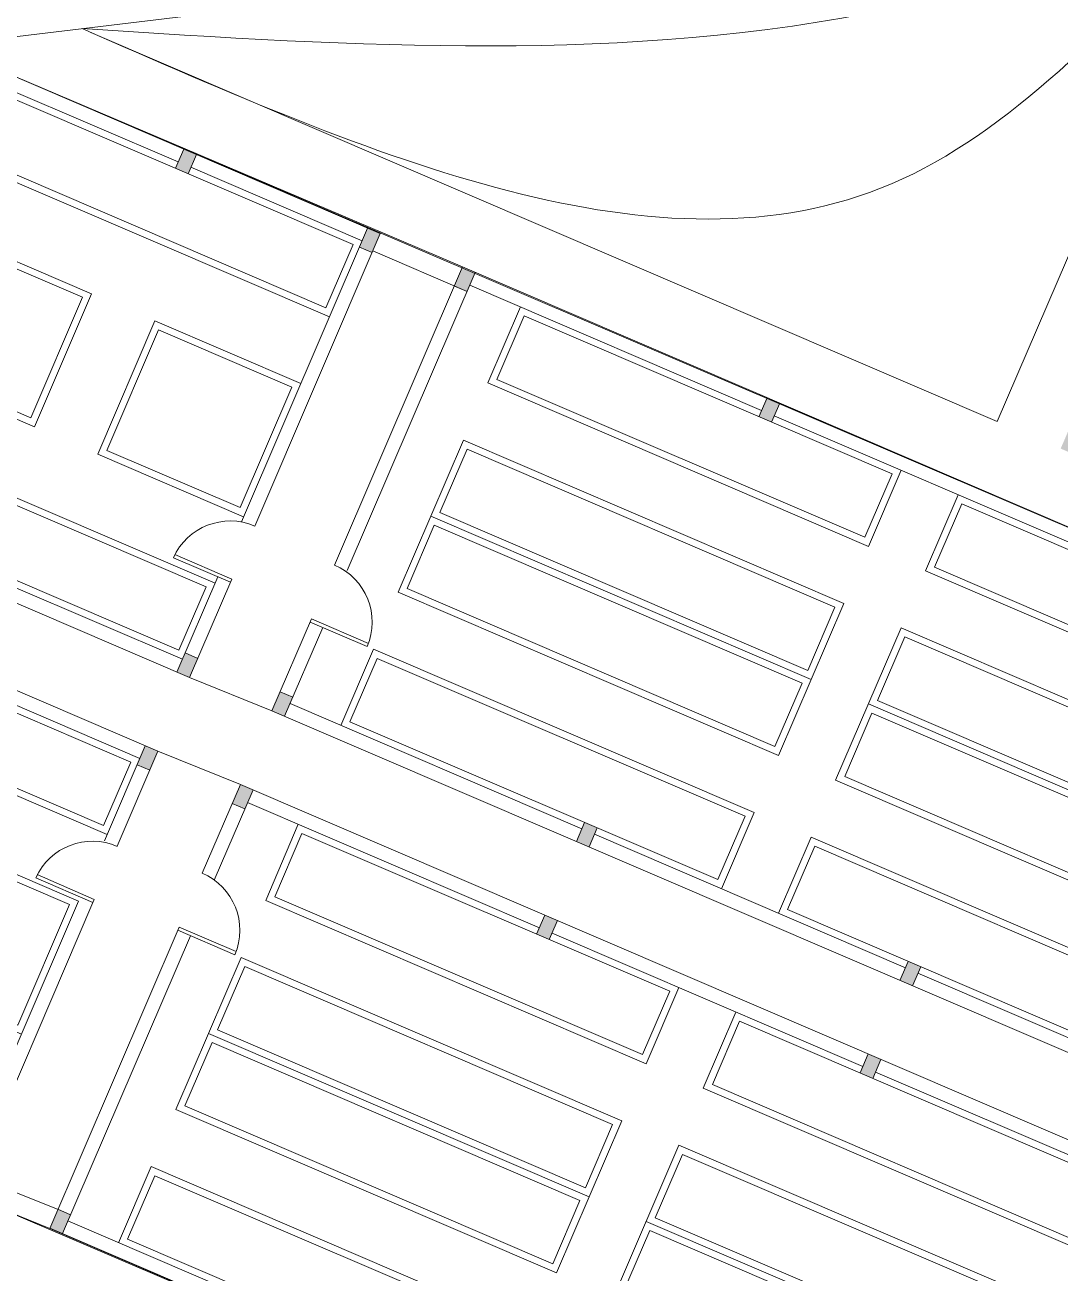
# Model space of a CAD drawing. Header units: metres. Extents: x -48 to 2360, y -1392 to 453.
# Drawn here: x 265.04 to 280.03, y -1282.62 to -1264.53 of the extents above; entities that cross this region are included whole.
import ezdxf

# ---------------------------------------------------------------- set-up
doc = ezdxf.new("R2010")
doc.units = ezdxf.units.M
for name, color, linetype, lineweight, transparency in [('JARDINERAS', 93, 'Continuous', 5, 0.4), ('MUEBLES', 223, 'Continuous', 5, 0.3), ('SUELO', 231, 'Continuous', 5, 0.2)]:
    doc.layers.add(name, color=color, linetype=linetype, lineweight=lineweight, transparency=transparency)
doc.layers.add('MUROS', color=31, linetype='Continuous', lineweight=9)
doc.layers.add('TODO', color=210, linetype='Continuous', lineweight=5)

msp = doc.modelspace()

# ---------------------------------------------------------------- hatches: boundary and pattern name
at = {"layer": 'MUROS', "ltscale": 7, "transparency": 33554687}
h = msp.add_hatch(color=256, dxfattribs=at)
h.dxf.hatch_style = 1
h.paths.add_polyline_path([(282.987, -1264.317), (282.803, -1264.238), (282.685, -1264.514), (282.869, -1264.593)])
h.paths.add_polyline_path([(288.316, -1266.606), (288.133, -1266.527), (288.014, -1266.802), (288.198, -1266.881)])
h.paths.add_polyline_path([(285.652, -1265.461), (285.468, -1265.382), (285.349, -1265.658), (285.533, -1265.737)])
h.paths.add_polyline_path([(280.343, -1270.474), (280.16, -1270.395), (280.041, -1270.67), (280.225, -1270.749)])
h.paths.add_polyline_path([(283.008, -1271.618), (282.824, -1271.539), (282.706, -1271.815), (282.89, -1271.893)])
h.paths.add_polyline_path([(285.673, -1272.762), (285.489, -1272.683), (285.371, -1272.959), (285.554, -1273.038)])
h.paths.add_polyline_path([(284.976, -1273.878), (284.858, -1274.153), (285.042, -1274.232), (285.16, -1273.957)])
h.paths.add_polyline_path([(280.655, -1272.029), (280.471, -1271.95), (280.355, -1272.22), (280.539, -1272.299)])
h.paths.add_polyline_path([(275.967, -1270.022), (275.783, -1269.943), (275.669, -1270.208), (275.853, -1270.287)])
h.paths.add_polyline_path([(282.516, -1280.113), (282.333, -1280.034), (282.214, -1280.31), (282.398, -1280.389)])
h.paths.add_polyline_path([(281.94, -1281.455), (281.757, -1281.376), (281.638, -1281.651), (281.822, -1281.73)])
h.paths.add_polyline_path([(277.438, -1279.521), (277.254, -1279.442), (277.136, -1279.718), (277.319, -1279.797)])
h.paths.add_polyline_path([(272.752, -1277.509), (272.568, -1277.43), (272.449, -1277.706), (272.633, -1277.785)])
h.paths.add_polyline_path([(273.328, -1276.167), (273.144, -1276.089), (273.025, -1276.364), (273.209, -1276.443)])
h.paths.add_polyline_path([(268.341, -1275.615), (268.157, -1275.536), (268.039, -1275.812), (268.223, -1275.891)])
h.paths.add_polyline_path([(268.917, -1274.274), (268.733, -1274.195), (268.615, -1274.47), (268.799, -1274.549)])
h.paths.add_polyline_path([(267.541, -1273.711), (267.357, -1273.632), (267.239, -1273.908), (267.422, -1273.987)])
h.paths.add_polyline_path([(266.964, -1275.054), (266.78, -1274.976), (266.662, -1275.251), (266.846, -1275.33)])
h.paths.add_polyline_path([(264.876, -1272.567), (264.692, -1272.488), (264.574, -1272.764), (264.758, -1272.843)])
h.paths.add_polyline_path([(264.299, -1273.91), (264.115, -1273.831), (263.997, -1274.107), (264.181, -1274.186)])
h.paths.add_polyline_path([(262.211, -1271.423), (262.028, -1271.344), (261.909, -1271.619), (262.093, -1271.698)])
h.paths.add_polyline_path([(261.634, -1272.766), (261.451, -1272.687), (261.332, -1272.963), (261.516, -1273.042)])
h.paths.add_polyline_path([(271.554, -1268.133), (271.37, -1268.054), (271.258, -1268.314), (271.442, -1268.393)])
h.paths.add_polyline_path([(270.184, -1267.555), (270.001, -1267.476), (269.882, -1267.751), (270.066, -1267.83)])
h.paths.add_polyline_path([(267.52, -1266.41), (267.336, -1266.332), (267.217, -1266.607), (267.401, -1266.686)])
h.paths.add_polyline_path([(264.855, -1265.266), (264.671, -1265.187), (264.553, -1265.463), (264.737, -1265.542)])
h.paths.add_polyline_path([(258.991, -1278.922), (258.807, -1278.844), (258.689, -1279.119), (258.873, -1279.198)])
h.paths.add_polyline_path([(261.656, -1280.067), (261.472, -1279.988), (261.355, -1280.26), (261.539, -1280.339)])
h.paths.add_polyline_path([(264.32, -1281.211), (264.137, -1281.132), (264.021, -1281.401), (264.205, -1281.48)])
h.paths.add_polyline_path([(265.697, -1281.772), (265.514, -1281.693), (265.395, -1281.968), (265.579, -1282.047)])
h.paths.add_polyline_path([(269.924, -1283.587), (269.806, -1283.862), (269.99, -1283.941), (270.108, -1283.665)])
h.paths.add_polyline_path([(274.794, -1285.678), (274.61, -1285.599), (274.492, -1285.874), (274.676, -1285.953)])
h.paths.add_polyline_path([(279.297, -1287.611), (279.113, -1287.532), (278.995, -1287.808), (279.178, -1287.887)])
h = msp.add_hatch(color=256, dxfattribs=at)
h.dxf.hatch_style = 1
h.paths.add_polyline_path([(278.014, -1278.18), (277.83, -1278.101), (277.712, -1278.376), (277.895, -1278.455)])

# ---------------------------------------------------------------- linework, layer by layer
at = {"layer": 'JARDINERAS', "ltscale": 0.05, "transparency": 33554559}
for points in [[(282.279, -1262.925), (277.589, -1266.833), (265.864, -1264.583)], [(282.279, -1262.925), (277.586, -1264.294), (265.864, -1264.583)]]:
    msp.add_spline(points, degree=3, dxfattribs=at)
at = {"layer": 'MUEBLES', "transparency": 33554559}
for points in [[(264.434, -1266.5), (269.396, -1268.631), (269.79, -1267.712), (264.828, -1265.581)], [(263.941, -1267.649), (263.191, -1269.395), (265.121, -1270.223), (265.87, -1268.477)], [(272.269, -1268.748), (271.875, -1269.667), (277.204, -1271.955), (277.599, -1271.036)], [(266.973, -1268.951), (266.223, -1270.697), (268.153, -1271.525), (268.903, -1269.779)], [(262.303, -1271.462), (267.265, -1273.593), (267.66, -1272.674), (262.698, -1270.543)], [(271.441, -1270.678), (271.046, -1271.596), (276.376, -1273.885), (276.77, -1272.966)], [(278.609, -1271.47), (278.215, -1272.389), (283.544, -1274.678), (283.939, -1273.759)], [(270.967, -1271.78), (270.573, -1272.699), (275.902, -1274.987), (276.297, -1274.069)], [(261.608, -1273.081), (266.57, -1275.212), (266.175, -1276.131), (261.213, -1274)], [(277.781, -1273.4), (277.386, -1274.319), (282.716, -1276.607), (283.11, -1275.688)], [(270.139, -1273.71), (269.744, -1274.629), (275.073, -1276.917), (275.468, -1275.998)], [(277.307, -1274.503), (276.913, -1275.421), (282.242, -1277.71), (282.637, -1276.791)], [(268.655, -1277.165), (269.05, -1276.246), (274.379, -1278.534), (273.984, -1279.453)], [(263.003, -1278.197), (263.753, -1276.451), (265.682, -1277.279), (264.932, -1279.025)], [(276.479, -1276.432), (276.084, -1277.351), (281.414, -1279.64), (281.808, -1278.721)], [(267.826, -1279.094), (268.221, -1278.175), (273.55, -1280.464), (273.156, -1281.383)], [(274.995, -1279.887), (275.39, -1278.968), (280.719, -1281.257), (280.325, -1282.176)], [(267.353, -1280.197), (267.748, -1279.278), (273.077, -1281.567), (272.682, -1282.485)], [(274.167, -1281.817), (274.561, -1280.898), (279.891, -1283.186), (279.496, -1284.105)], [(266.524, -1282.127), (266.919, -1281.208), (272.248, -1283.496), (271.854, -1284.415)], [(273.693, -1282.919), (274.088, -1282.001), (279.417, -1284.289), (279.023, -1285.208)]]:
    msp.add_lwpolyline(points, close=True, dxfattribs=at)
for points in [[(264.302, -1266.553), (269.448, -1268.762)], [(263.06, -1269.447), (265.173, -1270.355), (266.002, -1268.425), (263.888, -1267.517)], [(272.217, -1268.617), (271.743, -1269.719), (277.257, -1272.087), (277.73, -1270.984)], [(269.034, -1269.727), (266.92, -1268.82), (266.092, -1270.749), (268.205, -1271.657)], [(267.791, -1272.621), (262.645, -1270.412)], [(271.388, -1270.546), (270.441, -1272.751), (275.954, -1275.119), (276.901, -1272.914)], [(276.901, -1272.914), (271.388, -1270.546)], [(278.557, -1271.339), (278.084, -1272.442), (283.597, -1274.809), (284.07, -1273.706)], [(270.915, -1271.649), (276.428, -1274.016)], [(277.728, -1273.269), (276.781, -1275.474), (282.295, -1277.841), (283.242, -1275.636)], [(283.242, -1275.636), (277.728, -1273.269)], [(275.126, -1277.048), (275.599, -1275.946), (270.086, -1273.578), (269.613, -1274.681)], [(266.228, -1276.262), (261.082, -1274.052)], [(277.255, -1274.371), (282.768, -1276.739)], [(274.51, -1278.482), (274.037, -1279.585), (268.524, -1277.217), (268.997, -1276.115)], [(264.985, -1279.156), (262.872, -1278.249), (263.7, -1276.319), (265.813, -1277.227)], [(281.466, -1279.771), (281.94, -1278.668), (276.426, -1276.301), (275.953, -1277.404)], [(268.169, -1278.044), (273.682, -1280.412)], [(280.851, -1281.204), (280.377, -1282.307), (274.864, -1279.94), (275.337, -1278.837)], [(267.695, -1279.147), (273.208, -1281.514)], [(273.682, -1280.412), (272.735, -1282.617), (267.222, -1280.249)], [(274.509, -1280.767), (280.022, -1283.134)], [(266.393, -1282.179), (266.867, -1281.076), (272.38, -1283.444), (271.906, -1284.546)], [(274.035, -1281.869), (279.549, -1284.237)]]:
    msp.add_lwpolyline(points, dxfattribs=at)
at = {"layer": 'SUELO', "ltscale": 0.05, "transparency": 33554559}
for p in [(282.279, -1262.925), (265.992, -1264.638)]:
    msp.add_line(p, (279.122, -1270.276), dxfattribs=at)
at = {"layer": 'SUELO', "ltscale": 0.05, "transparency": 33554559, "flags": 128}
for points in [[(290.459, -1261.615), (250.494, -1266.436)], [(290.459, -1261.617), (250.494, -1266.436)]]:
    msp.add_lwpolyline(points, dxfattribs=at)
at = {"layer": 'SUELO', "ltscale": 7, "transparency": 33554559}
msp.add_lwpolyline([(264.317, -1266.012), (262.205, -1265.112), (256.919, -1277.527), (257.263, -1278.121), (258.827, -1278.786), (258.689, -1279.119), (279.178, -1287.889), (285.16, -1273.957), (264.671, -1265.187), (264.317, -1266.012)], dxfattribs=at)
at = {"layer": 'TODO', "transparency": 33554687}
for p, q in [((264.671, -1265.187), (270.458, -1267.644)), ((268.172, -1271.733), (270.001, -1267.476)), ((271.561, -1268.117), (269.706, -1272.436)), ((268.034, -1272.561), (267.207, -1272.206)), ((268.015, -1272.607), (267.188, -1272.252)), ((267.831, -1272.528), (267.239, -1273.908)), ((269.187, -1273.138), (270.014, -1273.493)), ((269.167, -1273.184), (269.994, -1273.539)), ((268.615, -1274.47), (267.422, -1273.987)), ((266.78, -1274.976), (266.188, -1276.355)), ((266.964, -1275.054), (268.157, -1275.536)), ((267.78, -1276.922), (268.341, -1275.615)), ((266.019, -1277.249), (265.194, -1276.889)), ((266.039, -1277.203), (265.214, -1276.843)), ((266.039, -1277.203), (266.021, -1277.25)), ((267.269, -1277.604), (265.395, -1281.97)), ((267.25, -1277.65), (268.077, -1278.005)), ((267.269, -1277.604), (268.096, -1277.959)), ((267.434, -1277.729), (265.579, -1282.047)), ((267.222, -1280.249), (268.169, -1278.044)), ((273.562, -1282.972), (274.509, -1280.767)), ((279.178, -1287.889), (265.395, -1281.97))]:
    msp.add_line(p, q, dxfattribs=at)
at = {"layer": 'TODO', "ltscale": 7, "transparency": 33554687}
for p, q in [((271.377, -1268.038), (270.458, -1267.644)), ((271.442, -1268.393), (270.076, -1267.806)), ((265.506, -1281.692), (264.318, -1281.216)), ((265.395, -1281.97), (264.411, -1281.576))]:
    msp.add_line(p, q, dxfattribs=at)
at = {"layer": 'TODO', "transparency": 33554687}
for points in [[(268.365, -1271.792), (270.184, -1267.555), (264.671, -1265.187), (262.845, -1269.44)], [(267.257, -1266.515), (264.776, -1265.45)], [(267.336, -1266.332), (267.217, -1266.607)], [(267.401, -1266.686), (267.52, -1266.41)], [(269.922, -1267.66), (267.441, -1266.594)], [(269.882, -1267.751), (270.066, -1267.83)], [(285.16, -1273.957), (271.377, -1268.038), (269.522, -1272.357)], [(271.258, -1268.314), (271.442, -1268.393)], [(275.708, -1270.116), (271.482, -1268.301)], [(275.787, -1269.932), (275.669, -1270.208)], [(275.853, -1270.287), (275.971, -1270.011)], [(280.395, -1272.128), (275.892, -1270.195)], [(261.909, -1271.619), (267.422, -1273.987), (268.034, -1272.561)], [(261.451, -1272.687), (266.964, -1275.054), (266.372, -1276.434)], [(264.837, -1272.659), (267.318, -1273.724)], [(269.187, -1273.138), (268.615, -1274.47), (282.398, -1280.389)], [(268.799, -1274.549), (269.351, -1273.263)], [(267.541, -1273.711), (267.357, -1273.632)], [(264.22, -1274.094), (266.701, -1275.159)], [(268.917, -1274.274), (268.733, -1274.195)], [(268.878, -1274.365), (273.104, -1276.18)], [(266.846, -1275.33), (266.662, -1275.251)], [(267.605, -1276.823), (268.157, -1275.536), (281.94, -1281.455)], [(268.223, -1275.891), (268.039, -1275.812)], [(268.262, -1275.799), (272.489, -1277.614)], [(273.144, -1276.089), (273.025, -1276.364)], [(273.209, -1276.443), (273.328, -1276.167)], [(273.288, -1276.259), (277.791, -1278.193)], [(264.018, -1281.408), (265.813, -1277.227)], [(266.021, -1277.25), (264.202, -1281.487)], [(272.449, -1277.706), (272.568, -1277.43)], [(272.752, -1277.509), (272.633, -1277.785)], [(272.673, -1277.693), (277.175, -1279.626)], [(277.83, -1278.101), (277.712, -1278.376)], [(278.014, -1278.18), (277.895, -1278.455)], [(277.974, -1278.272), (282.293, -1280.126)], [(277.136, -1279.718), (277.254, -1279.442)], [(277.438, -1279.521), (277.319, -1279.797)], [(277.359, -1279.705), (281.678, -1281.559)], [(265.514, -1281.693), (265.697, -1281.772)], [(279.178, -1287.887), (265.395, -1281.968)], [(269.885, -1283.678), (265.658, -1281.863)]]:
    msp.add_lwpolyline(points, dxfattribs=at)
for centre, start, end in [((268.01, -1272.619), 66.7615, 155.9836), ((269.167, -1273.184), 336.7615, 66.7615), ((266.014, -1277.26), 66.4374, 155.6595), ((267.25, -1277.65), 336.7615, 66.7615)]:
    msp.add_arc(centre, 0.9, start, end, dxfattribs=at)

doc.saveas('drawing.dxf')
